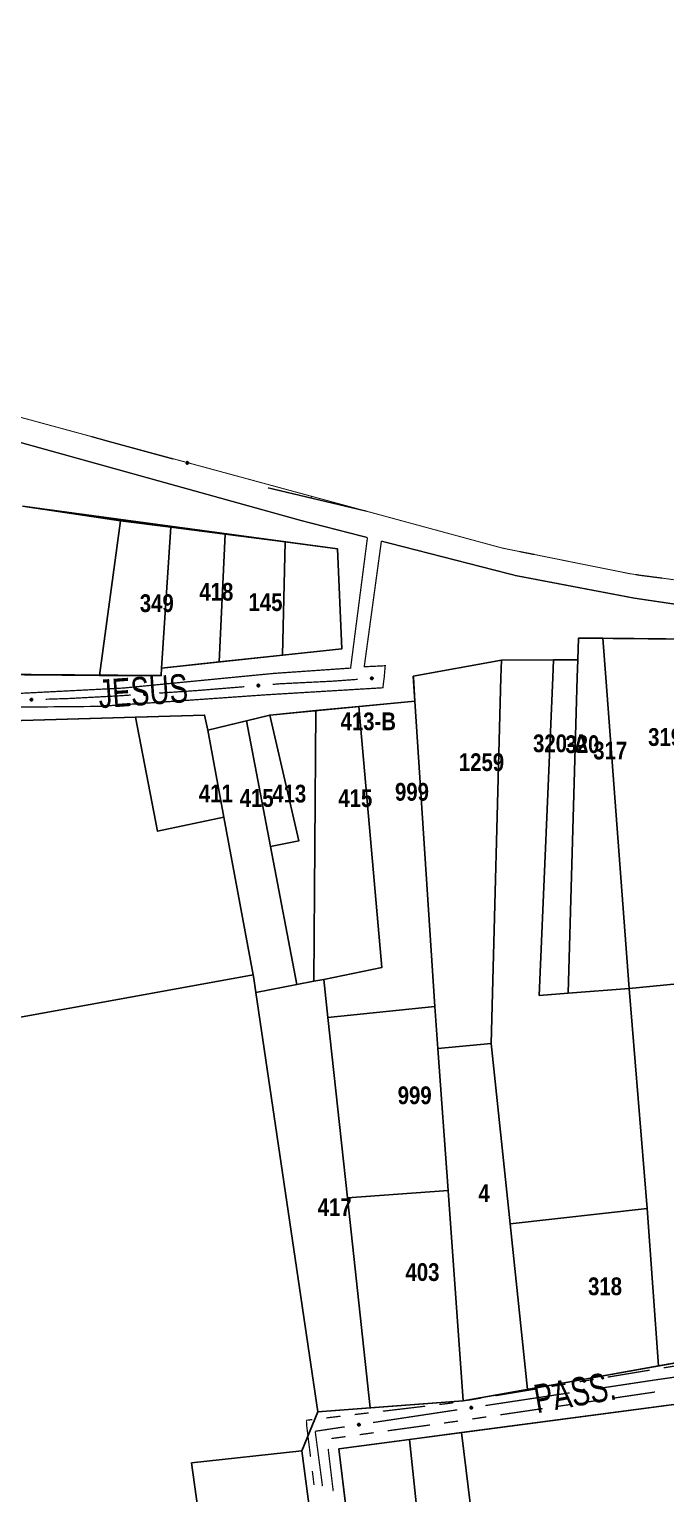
# Model space of a CAD drawing. Extents: x 203591 to 208218, y 4854879 to 4857795.
# Drawn here: x 204418.1 to 204507.6, y 4855908.1 to 4856114.2 of the extents above; entities that cross this region are included whole.
import ezdxf
from ezdxf.enums import TextEntityAlignment as Align

# ---------------------------------------------------------------- set-up
doc = ezdxf.new("R2010")
doc.units = 0
doc.header["$LTSCALE"] = 1.5
doc.header["$MEASUREMENT"] = 0
doc.linetypes.add('PHANTOMX2', pattern=[5, 2.5, -0.5, 0.5, -0.5, 0.5, -0.5])
doc.linetypes.add('TRACO_25', pattern=[8, 3, -1, 1, -1, 1, -1])
for name, color, linetype in [('CD-MALHA-LOTES', 40, 'CONTINUOUS'), ('LM-LIM-SETOR-FISCAL', 7, 'CONTINUOUS'), ('RU-QUADRAS', 210, 'CONTINUOUS'), ('SV-EIXO-ROD-ESTR', 7, 'CONTINUOUS'), ('SV-EIXO-RUA-N-PAV', 6, 'CONTINUOUS'), ('SV-EST-MUNIC-PAV', 20, 'CONTINUOUS'), ('SV-RUA-NAO-PAV-S-GUIA-C-GUIA', 7, 'PHANTOMX2'), ('SV-TXT-RUA-N-PAV-S-GUIA-C-GUIA', 7, 'CONTINUOUS'), ('Th_NmrPorta', 7, 'CONTINUOUS')]:
    doc.layers.add(name, color=color, linetype=linetype)
doc.styles.add('ARIAL', font='ARIAL.TTF')
doc.styles.get("Standard").update_dxf_attribs({"font": 'swisscbo.ttf'})
doc.linetypes.add('Limite', pattern='A,20,-3,[130,ltypeshp.shx,S=6.35,R=0,X=0,Y=0],-3,20', length=46)

msp = doc.modelspace()

# ---------------------------------------------------------------- linework, layer by layer
at = {"layer": 'CD-MALHA-LOTES', "linetype": 'Continuous', "flags": 128}
for points in [[(204417.08, 4856047.1), (204430.87, 4856045.07)], [(204427.92, 4856023.31), (204430.87, 4856045.07)], [(204430.87, 4856045.07), (204437.95, 4856044.16)], [(204436.65, 4856024.34), (204437.95, 4856044.16)], [(204437.95, 4856044.16), (204445.59, 4856043.17)], [(204444.75, 4856025.2), (204445.59, 4856043.17)], [(204445.59, 4856043.17), (204454.05, 4856042.08)], [(204453.69, 4856026.15), (204454.05, 4856042.08)], [(204454.05, 4856042.08), (204461.4, 4856041.13)], [(204461.4, 4856041.13), (204462.02, 4856027.03)], [(204495.23, 4856025.47), (204495.32, 4856028.52)], [(204495.32, 4856028.52), (204498.74, 4856028.53)], [(204498.74, 4856028.53), (204507.61, 4856028.44)], [(204499.16, 4856023), (204498.74, 4856028.53)], [(204453.69, 4856026.15), (204444.75, 4856025.2)], [(204462.02, 4856027.03), (204453.69, 4856026.15)], [(204472.08, 4856023.18), (204484.48, 4856025.43)], [(204484.42, 4856023), (204484.48, 4856025.43)], [(204484.48, 4856025.43), (204491.83, 4856025.5)], [(204491.72, 4856023), (204491.83, 4856025.5)], [(204491.83, 4856025.5), (204495.23, 4856025.47)], [(204495.16, 4856023), (204495.23, 4856025.47)], [(204427.92, 4856023.31), (204412.01, 4856023.42)], [(204436.61, 4856023.28), (204427.92, 4856023.31)], [(204436.65, 4856024.34), (204436.61, 4856023.28)], [(204444.75, 4856025.2), (204436.65, 4856024.34)], [(204472.1, 4856023), (204472.08, 4856023.18)], [(204472.31, 4856019.69), (204472.1, 4856023)], [(204483.02, 4855971.5), (204484.42, 4856023)], [(204489.79, 4855978.27), (204491.72, 4856023)], [(204493.89, 4855978.59), (204495.16, 4856023)], [(204502.47, 4855979.25), (204499.16, 4856023)], [(204464.4, 4856018.93), (204472.31, 4856019.69)], [(204475.13, 4855976.72), (204472.31, 4856019.69)], [(204394.47, 4856016.31), (204432.99, 4856017.43)], [(204432.99, 4856017.43), (204442.72, 4856017.72), (204443.15, 4856015.61)], [(204445.42, 4856003.35), (204436.1, 4856001.37), (204432.99, 4856017.43)], [(204448.6, 4856016.92), (204451.88, 4856017.72)], [(204451.88, 4856017.72), (204458.36, 4856018.34)], [(204451.98, 4855999.2), (204455.97, 4856000), (204451.88, 4856017.72)], [(204458.11, 4855980.25), (204458.36, 4856018.34)], [(204458.36, 4856018.34), (204464.4, 4856018.93)], [(204459.49, 4855980.52), (204467.66, 4855982.21), (204464.4, 4856018.93)], [(204443.15, 4856015.61), (204448.6, 4856016.92)], [(204445.42, 4856003.35), (204443.15, 4856015.61)], [(204451.98, 4855999.2), (204448.6, 4856016.92)], [(204449.53, 4855981.17), (204445.42, 4856003.35)], [(204455.69, 4855979.79), (204451.98, 4855999.2)], [(204449.53, 4855981.17), (204400.24, 4855972.21)], [(204449.92, 4855978.67), (204449.63, 4855980.66), (204449.53, 4855981.17)], [(204458.11, 4855980.25), (204455.69, 4855979.79)], [(204459.49, 4855980.52), (204458.11, 4855980.25)], [(204460.07, 4855975.15), (204459.49, 4855980.52)], [(204502.47, 4855979.25), (204512.61, 4855980.24)], [(204449.92, 4855978.67), (204455.69, 4855979.79)], [(204458.65, 4855919.65), (204449.92, 4855978.67)], [(204493.89, 4855978.59), (204489.79, 4855978.27)], [(204502.47, 4855979.25), (204493.89, 4855978.59)], [(204505, 4855948.26), (204502.47, 4855979.25)], [(204460.07, 4855975.15), (204475.13, 4855976.72)], [(204475.55, 4855970.78), (204475.13, 4855976.72)], [(204462.82, 4855949.78), (204460.07, 4855975.15)], [(204475.55, 4855970.78), (204483.02, 4855971.5)], [(204476.97, 4855950.83), (204475.55, 4855970.78)], [(204485.69, 4855946.13), (204483.02, 4855971.5)], [(204462.82, 4855949.78), (204476.97, 4855950.83)], [(204466.02, 4855920.21), (204462.82, 4855949.78)], [(204479.08, 4855921.2), (204476.97, 4855950.83)], [(204485.69, 4855946.13), (204505, 4855948.26)], [(204506.58, 4855926.11), (204505, 4855948.26)], [(204488.13, 4855922.82), (204485.69, 4855946.13)], [(204517.96, 4855928.14), (204506.58, 4855926.11)], [(204506.58, 4855926.11), (204488.13, 4855922.82)], [(204488.13, 4855922.82), (204479.08, 4855921.2)], [(204466.02, 4855920.21), (204458.65, 4855919.65)], [(204479.08, 4855921.2), (204466.02, 4855920.21)], [(204478.88, 4855916.73), (204511.91, 4855921.1)], [(204458.65, 4855919.65), (204456.39, 4855914.16)], [(204471.56, 4855915.76), (204478.88, 4855916.73)], [(204487.61, 4855881.67), (204487.04, 4855888.8), (204482.39, 4855888.09), (204478.88, 4855916.73)], [(204456.39, 4855914.16), (204440.89, 4855912.47), (204446.15, 4855874.63)], [(204446.15, 4855874.63), (204461.25, 4855877.53), (204456.39, 4855914.16)], [(204463.78, 4855896.63), (204461.6, 4855914.44), (204471.56, 4855915.76)], [(204473.44, 4855897.93), (204471.56, 4855915.76)]]:
    msp.add_lwpolyline(points, dxfattribs=at)
at = {"layer": 'LM-LIM-SETOR-FISCAL', "linetype": 'Limite', "ltscale": 0.1, "const_width": 0.13, "flags": 128}
msp.add_lwpolyline([(205796.415, 4856248.315), (205682.51, 4856182.65), (205659.3, 4856170.51), (205621.44, 4856158.01), (205507.35, 4856123.37), (205407.36, 4856092.31), (205394.74, 4856089.5), (205362.25, 4856082.61), (205354.69, 4856080.34), (205337.55, 4856076.77), (205289.87, 4856073.56), (205229.36, 4856070.3), (205219.27, 4856069.56), (205147.92, 4856065.7), (205113.32, 4856064.4), (205090.92, 4856063.16), (205009.9, 4856058.92), (204851.88, 4856050.7), (204687.08, 4856042.13), (204637.14, 4856038.78), (204603.03, 4856036.66), (204553.89, 4856035.32), (204520.66, 4856035.13), (204502.57, 4856037.61), (204484.57, 4856041.23), (204412.67, 4856060.75), (204330.68, 4856083.79), (204299.16, 4856093.11), (204270.41, 4856101.78), (204253.26, 4856107.22), (204244.69, 4856110.17), (204218.41, 4856111.79), (204202.69, 4856112.17), (204189.55, 4856111.98), (204142.89, 4856109.12), (204035.38, 4856102.27), (203993.42, 4856098.93), (203985.94, 4856098.57), (203969, 4856097.51), (203907.01, 4856092.75), (203828.45, 4856087.6), (203806.83, 4856085.89), (203745.43, 4856081.58), (203724.99, 4856080.15), (203677.22, 4856076.56), (203633.71, 4856071.22), (203591.04, 4856063.51), (203660.37, 4856023.03), (203705.27, 4855996.41), (203743.77, 4855973.31), (203818.31, 4855928.72), (203887.09, 4855887.86), (203952.66, 4855848.85), (204025, 4855805.96), (204088.2, 4855766.95), (204107.49, 4855755.62), (204177.8, 4855715.26), (204283.05, 4855651.55), (204316.3, 4855629.3), (204344.05, 4855608.74), (204359.413431, 4855596.133587), (204366.73, 4855590.13), (204395.58, 4855561.78), (204414.87, 4855540.12), (204436.53, 4855514.57), (204458.95, 4855485.04), (204486.36, 4855444.86), (204505.82, 4855416.26), (204534.16, 4855377.59), (204568.85, 4855328.27), (204604.98, 4855276.24), (204637.1, 4855229.79), (204661.77, 4855193.9), (204679.77, 4855167.91), (204703.32, 4855133.45), (204736.81, 4855084.64), (204752.67, 4855062.31), (204783.23, 4855019.37), (204803.12, 4854991.18), (204834.249649, 4854948.199642), (204845.64, 4854959.83), (204876.75, 4854964.71), (204914.35, 4854970.84), (204996.87, 4854983.31), (205090.66, 4854997.71), (205105.98, 4854999.94), (205187.94, 4855012.05), (205245.94, 4855021.11), (205272.68, 4855025.85), (205289.82, 4855028.52), (205353.63, 4855038.1), (205379.87, 4855044.32), (205380.17, 4855053.59), (205399.55, 4855054.95), (205426.54, 4855056.03), (205437.99, 4855056.62), (205499.63, 4855060.67), (205539.31, 4855063.19), (205567.09, 4855064.98), (205582.41, 4855066.09), (205635.91, 4855070), (205692.95, 4855073.42), (205739.37, 4855076.32), (205755.85, 4855076.88), (205779.09, 4855078.91), (205796.39, 4855080.33), (205832.27, 4855082.2), (205855.36, 4855083.58), (205884.96, 4855084.97), (205904.85, 4855085.43), (205945.85, 4855088.06), (205975.45, 4855089.94), (205990.04, 4855090.61), (206010.45, 4855091.62), (206021.42, 4855091.93), (206022.38, 4855094.63), (206023.19, 4855099.07), (206023.73, 4855105.32), (206023.73, 4855114.57), (206023.61, 4855122.77), (206023.73, 4855128.91), (206023.31, 4855148.74), (206059.09, 4855155.08), (206090.43, 4855139.24), (206138.56, 4855111.07), (206178.75, 4855088.19), (206206.79, 4855072.52), (206222.46, 4855062.86), (206230.38, 4855057.64), (206237.19, 4855052.51), (206245.02, 4855046.96), (206277.61, 4855028.92), (206315.11, 4855009.06), (206322.43, 4855004.94), (206334.61, 4854998.15), (206344.05, 4854991.94), (206370.01, 4854978.16), (206377.13, 4854974.52), (206383.62, 4854970.88), (206391.86, 4854965.97), (206400.96, 4854960.99), (206409.67, 4854956.24), (206418.06, 4854951.81), (206428.03, 4854946.58), (206436.74, 4854941.99), (206446.39, 4854936.45), (206454.94, 4854931.86), (206463.33, 4854927.27), (206473.94, 4854921.41), (206483.44, 4854916.66), (206493.49, 4854911.28), (206502.2, 4854906.53), (206509.16, 4854902.73), (206517.55, 4854899.17), (206528.48, 4854896), (206549.69, 4854889.67), (206564.41, 4854883.97), (206567.2, 4854879.08), (206570.83, 4854883.26), (206576.05, 4854891.17), (206582.86, 4854902.57), (206588.24, 4854910.17), (206594.1, 4854919.67), (206601.38, 4854929.09), (206611.99, 4854937.95), (206625.76, 4854949.98), (206640.32, 4854965.18), (206646.34, 4854973.73), (206650.93, 4854980.7), (206656.31, 4854989.4), (206659.8, 4854993.84), (206666.37, 4855000.56), (206674.91, 4855008.32), (206682.51, 4855016.24), (206687.1, 4855021.3), (206689.8, 4855026.21), (206695.97, 4855035.87), (206702.46, 4855046.95), (206709.74, 4855060.01), (206715.44, 4855068.88), (206721.77, 4855075.21), (206727.79, 4855082.65), (206732.22, 4855088.66), (206736.5, 4855097.05), (206739.58, 4855106.79), (206740.85, 4855116.29), (206741.17, 4855125.63), (206741.64, 4855134.02), (206741.17, 4855142.09), (206742.12, 4855150.72), (206742.75, 4855160.06), (206742.43, 4855173.36), (206743.07, 4855183.81), (206745.76, 4855192.36), (206748.45, 4855197.74), (206758.11, 4855205.5), (206768.24, 4855208.82), (206775.2, 4855210.56), (206778.84, 4855212.3), (206783.44, 4855216.26), (206786.6, 4855221.64), (206789.29, 4855225.29), (206792.14, 4855229.4), (206795.63, 4855232.73), (206801.01, 4855234.47), (206808.45, 4855236.21), (206816.52, 4855237.63), (206822.22, 4855240.17), (206827.6, 4855242.54), (206831.4, 4855244.28), (206836.63, 4855244.44), (206839.95, 4855243.97), (206842.19, 4855243.65), (206845.62, 4855240.46), (206849.62, 4855235.99), (206854.58, 4855232.12), (206859.64, 4855229.78), (206864.76, 4855227.39), (206870.2, 4855225.04), (206874.73, 4855222.3), (206878.92, 4855219.29), (206882.98, 4855215.83), (206887.98, 4855212.7), (206893.95, 4855209.85), (206900.29, 4855207.85), (206907.15, 4855206.19), (206913.73, 4855205.04), (206920.81, 4855203.6), (206927.56, 4855201.94), (206933.6, 4855200.48), (206939.89, 4855199.17), (206945.67, 4855197.5), (206951.88, 4855196.77), (206955.646692, 4855197.169441), (206957.306662, 4855197.34315), (206961.862616, 4855199.664984), (206966.527907, 4855198.429918), (206972.051755, 4855197.762708), (206977.408644, 4855196.392723), (206983.226231, 4855195.866614), (206988.517313, 4855195.575902), (206994.381656, 4855194.986132), (206999.439545, 4855194.39722), (207005.614593, 4855193.621657), (207012.363297, 4855193.601324), (207017.572169, 4855195.36525), (207023.03395, 4855199.405412), (207027.732957, 4855202.047994), (207032.274552, 4855204.906141), (207036.833943, 4855207.976499), (207041.709791, 4855210.664404), (207047.645836, 4855212.460922), (207053.627362, 4855214.050921), (207060.025663, 4855216.416757), (207065.622577, 4855219.182648), (207071.297192, 4855222.28006), (207076.000549, 4855226.442043), (207079.81713, 4855231.025691), (207081.103271, 4855236.760794), (207082.59759, 4855241.307754), (207088.023389, 4855243.939561), (207090.578395, 4855249.590665), (207089.808985, 4855256.17649), (207088.296416, 4855261.394437), (207091.682817, 4855264.782116), (207096.437455, 4855266.14688), (207101.10609, 4855269.633922), (207105.023599, 4855274.180832), (207109.741577, 4855275.556417), (207115.560457, 4855275.105675), (207120.834136, 4855274.222138), (207125.843848, 4855273.366924), (207131.736831, 4855271.630579), (207137.125757, 4855270.101991), (207140.28442, 4855270.079902), (207149.515925, 4855272.920652), (207159.750695, 4855279.150512), (207168.205506, 4855287.160332), (207178.440276, 4855293.835183), (207190.455007, 4855299.175063), (207198.909818, 4855306.294903), (207210.479558, 4855312.524764), (207226.054209, 4855320.312089), (207238.95892, 4855331.88183), (207248.7487, 4855350.571411), (207250.973651, 4855379.940753), (207256.758521, 4855404.860194), (207263.433371, 4855423.994765), (207271.888182, 4855446.689256), (207282.567942, 4855472.943668), (207294.805168, 4855494.970674), (207326.84445, 4855524.340016), (207365.558582, 4855558.159258), (207387.072345, 4855586.866424), (207407.157013, 4855615.155159), (207422.962295, 4855638.924947), (207434.532036, 4855666.069339), (207438.091956, 4855689.65381), (207436.311996, 4855734.152813), (207437.646966, 4855776.64936), (207435.867006, 4855804.683732), (207437.201976, 4855838.502973), (207442.986846, 4855862.087445), (207450.106687, 4855888.786846), (207460.341457, 4855908.811397), (207484.893222, 4855935.842551), (207514.888754, 4855951.474025), (207555.868566, 4855955.698748), (207618.394465, 4855944.291996), (207657.684388, 4855935.842551), (207679.230475, 4855930.772883), (207701.081061, 4855927.500978), (207727.335472, 4855933.285849), (207757.594794, 4855943.075629), (207797.198906, 4855948.41551), (207840.362939, 4855943.520619), (207880.857031, 4855931.060899), (207908.46854, 4855922.081144), (207928.081857, 4855916.750273), (207978.978222, 4855907.32502), (207988.919986, 4855905.773418), (208022.363859, 4855902.136547), (208058.853041, 4855901.246567), (208090.002343, 4855903.026527), (208114.955167, 4855908.683361), (208130.682304, 4855913.813432), (208161.847626, 4855928.407512), (208188.891822, 4855948.61949), (208218.286591, 4855981.057933), (208187.445907, 4855991.449903), (208165.321069, 4856010.222493), (208159.224361, 4856022.94), (208156.58974, 4856039.12589), (208148.685879, 4856065.472094), (208141.72335, 4856085.385589), (208131.121743, 4856100.600365), (208114.978287, 4856123.563692), (208106.091421, 4856139.449948), (208093.205298, 4856162.116022), (208084.73682, 4856199.326829), (208076.797221, 4856229.27502), (208073.616124, 4856257.1496), (208067.838157, 4856284.431712), (208065.021572, 4856320.096316), (208063.518292, 4856367.226456), (208062.416051, 4856397.165935), (208051.054374, 4856419.94066), (208041.168955, 4856425.250761), (208034.147983, 4856457.455812), (208021.67975, 4856492.348298), (208031.159526, 4856541.689942), (208020.976111, 4856586.808408), (208019.467809, 4856600.268866), (208028.327718, 4856624.553543), (208027.926294, 4856671.90573), (208026.162133, 4856750.628679), (208030.440265, 4856795.701991), (208034.406877, 4856848.418794), (208036.125381, 4856871.257936), (208022.299519, 4856927.922659), (208010.560024, 4856953.886397), (208008.303255, 4856989.771934), (207999.795743, 4857038.357717), (207992.204293, 4857055.360826), (207973.187812, 4857100.767903), (207964.482023, 4857136.653753), (207955.32649, 4857174.790688), (207947.06, 4857205.66), (207936.24, 4857242.09), (207927.67, 4857273.58), (207918.98, 4857320.37), (207891.61, 4857379.79), (207864.78, 4857442.58), (207832.53, 4857508.13), (207814.62, 4857556.12), (207809.96, 4857575.68), (207785.03, 4857617.04), (207772.89, 4857638.07), (207748.63, 4857685.56), (207726.14, 4857726.05), (207670.54, 4857791.94), (207637.716929, 4857752.579866), (207327.499503, 4857249.046871), (207320.676618, 4857251.493261), (207314.080136, 4857253.877844), (207301.63279, 4857226.347664), (207278.712679, 4857178.433894), (207276.5774, 4857174.787641), (207262.892453, 4857152.57806), (207252.462304, 4857134.399802), (207240.885989, 4857115.917861), (207229.906692, 4857098.269253), (207214.91377, 4857077.033986), (207202.397592, 4857060.643753), (207187.795384, 4857042.763498), (207183.851205, 4857038.068132), (207172.84771, 4857025.964287), (207149.87276, 4857002.228535), (207122.979462, 4856978.24558), (207115.279823, 4856971.792429), (207096.554824, 4856956.721089), (207093.179038, 4856954.256239), (207063.969674, 4856931.265115), (207039.009706, 4856911.05036), (207002.55255, 4856880.952023), (206995.622513, 4856875.427191), (206955.697742, 4856843.197587), (206925.76, 4856819.17), (206889.95, 4856790.29), (206863.87, 4856769.12), (206847.05, 4856755.62), (206812.934473, 4856729.478313), (206791.2, 4856713), (206771.48, 4856697.98), (206751.62, 4856684.07), (206724.81, 4856665.42), (206695.34, 4856644.45), (206670.42, 4856628.03), (206663.08, 4856623.07), (206633.21, 4856602.21), (206600.85, 4856580.16), (206591.4, 4856573.83), (206573.31, 4856561.53), (206563.13, 4856555.38), (206553.22, 4856549.54), (206544.9, 4856545.03), (206536.19, 4856541.04), (206524.84, 4856536.19), (206513.22, 4856531.58), (206498.3, 4856526.31), (206481.81, 4856521.39), (206460.98, 4856515.61), (206436.55, 4856509.25), (206404.85, 4856501.32), (206376.503498, 4856494.172169), (206338.854515, 4856484.264542), (206332.61, 4856481.61), (206321.41, 4856478.45), (206309.98, 4856474.91), (206297.27, 4856470.73), (206283.09, 4856465.93), (206265.98, 4856460.4), (206237.37, 4856450.17), (206227.79, 4856446.64), (206207.64, 4856438.98), (206187.88, 4856431.02), (206170.1, 4856423.58), (206145.59, 4856412.49), (206123.09, 4856402.3), (206095.56, 4856389.84), (206084.72388, 4856385.188271), (206064.4, 4856375.95), (206043.92, 4856366.69), (206002.95, 4856348.23), (205973.98, 4856334.81), (205918.83, 4856309.59), (205889.94, 4856296.39), (205871.28, 4856287.81), (205863.09, 4856283.51), (205834.67, 4856269.04), (205796.415, 4856248.315)], dxfattribs=at)
at = {"layer": 'RU-QUADRAS', "color": 6, "linetype": 'Continuous'}
for points in [[(204417.08, 4856047.1), (204461.4, 4856041.13), (204462.02, 4856027.03), (204436.65, 4856024.34), (204436.61, 4856023.28), (204357.19, 4856023.89)], [(204394.47, 4856016.31), (204442.72, 4856017.72), (204443.15, 4856015.61), (204451.88, 4856017.72), (204472.31, 4856019.69), (204472.08, 4856023.18), (204484.48, 4856025.43), (204495.23, 4856025.47), (204495.32, 4856028.52), (204573.65, 4856027.77)], [(204584.04, 4855895.14), (204465.97, 4855878.65), (204461.6, 4855914.44), (204610.53, 4855934.17)], [(204531.98, 4855930.64), (204479.08, 4855921.2), (204458.65, 4855919.65), (204456.39, 4855914.16), (204461.25, 4855877.53)]]:
    msp.add_lwpolyline(points, dxfattribs=at)
at = {"layer": 'SV-EIXO-ROD-ESTR', "const_width": 0.18, "flags": 128}
for points in [[(204426.771968, 4856056.921482), (204428.697097, 4856056.379376)], [(204428.697097, 4856056.379376), (204429.05, 4856056.28)], [(204429.05, 4856056.28), (204438.343705, 4856053.744473)], [(204451.616856, 4856049.706085), (204465.374146, 4856046.440839)], [(204457.638518, 4856048.480425), (204457.86, 4856048.42)], [(204465.374146, 4856046.440839), (204465.449282, 4856046.421049)], [(204487.055821, 4856040.730074), (204487.17, 4856040.7)], [(204487.17, 4856040.7), (204489.01627, 4856040.3354)], [(204489.01627, 4856040.3354), (204489.127841, 4856040.313368)], [(204503.378515, 4856037.499159), (204503.83, 4856037.41)], [(204503.83, 4856037.41), (204506.348965, 4856037.085378)], [(204506.348965, 4856037.085378), (204507.146271, 4856036.982628)]]:
    msp.add_lwpolyline(points, dxfattribs=at)
at = {"layer": 'SV-EIXO-ROD-ESTR', "flags": 128}
msp.add_lwpolyline([(204440.163545, 4856053.362085), (204440.205664, 4856053.386946), (204440.246946, 4856053.3997), (204440.28444, 4856053.400427), (204440.317739, 4856053.39243), (204440.350885, 4856053.380413), (204440.381629, 4856053.360923), (204440.410961, 4856053.331734), (204440.436196, 4856053.289659), (204440.446482, 4856053.24651), (204440.449162, 4856053.20979), (204440.442823, 4856053.174587), (204440.430609, 4856053.142583), (204440.409308, 4856053.111317), (204440.379437, 4856053.081882), (204440.336515, 4856053.05753), (204440.295957, 4856053.045304), (204440.259673, 4856053.045553), (204440.224323, 4856053.05215), (204440.190631, 4856053.064824), (204440.160562, 4856053.084129), (204440.130978, 4856053.114258), (204440.107505, 4856053.156941), (204440.094849, 4856053.197254), (204440.094588, 4856053.233532), (204440.101867, 4856053.268188), (204440.113516, 4856053.301579), (204440.13182, 4856053.3333), (204440.163545, 4856053.362085)], close=True, dxfattribs=at)
for points in [[(204440.094588, 4856053.233532), (204440.442823, 4856053.174587)], [(204440.094849, 4856053.197254), (204440.430609, 4856053.142583)], [(204440.097865, 4856053.213737), (204440.433672, 4856053.158896)], [(204440.10062, 4856053.24976), (204440.443608, 4856053.19013)], [(204440.101867, 4856053.268188), (204440.449162, 4856053.20979)], [(204440.103007, 4856053.17556), (204440.415119, 4856053.127183)], [(204440.107505, 4856053.156941), (204440.409308, 4856053.111317)], [(204440.111634, 4856053.284944), (204440.443492, 4856053.23118)], [(204440.113516, 4856053.301579), (204440.446482, 4856053.24651)], [(204440.123349, 4856053.136065), (204440.391301, 4856053.096907)], [(204440.127194, 4856053.316058), (204440.437033, 4856053.269716)], [(204440.130978, 4856053.114258), (204440.379437, 4856053.081882)], [(204440.13182, 4856053.3333), (204440.436196, 4856053.289659)], [(204440.148021, 4856053.345736), (204440.419683, 4856053.309809)], [(204440.151709, 4856053.10004), (204440.35037, 4856053.0713)], [(204440.160562, 4856053.084129), (204440.336515, 4856053.05753)], [(204440.163545, 4856053.362085), (204440.410961, 4856053.331734)], [(204440.17995, 4856053.073948), (204440.309917, 4856053.052634)], [(204440.187038, 4856053.374694), (204440.389049, 4856053.347869)], [(204440.190631, 4856053.064824), (204440.295957, 4856053.045304)], [(204440.205664, 4856053.386946), (204440.381629, 4856053.360923)], [(204440.229166, 4856053.394318), (204440.357457, 4856053.372046)], [(204440.246946, 4856053.3997), (204440.350885, 4856053.380413)]]:
    msp.add_lwpolyline(points, dxfattribs=at)
at = {"layer": 'SV-EIXO-RUA-N-PAV', "const_width": 0.18, "flags": 128}
for points in [[(204436.325373, 4856020.80842), (204441.313896, 4856021.147008)], [(204441.313896, 4856021.147008), (204441.8, 4856021.18)], [(204441.8, 4856021.18), (204448.291204, 4856021.709665)], [(204452.277954, 4856022.034973), (204453.274641, 4856022.1163)], [(204453.274641, 4856022.1163), (204453.32, 4856022.12)], [(204453.32, 4856022.12), (204460.265883, 4856022.465894)], [(204460.265883, 4856022.465894), (204460.75, 4856022.49)], [(204460.75, 4856022.49), (204464.255902, 4856022.746648)], [(204420.350009, 4856019.946041), (204423.34853, 4856020.04022)], [(204423.34853, 4856020.04022), (204423.66, 4856020.05)], [(204423.66, 4856020.05), (204430.338791, 4856020.407962)], [(204430.338791, 4856020.407962), (204430.75, 4856020.43)], [(204430.75, 4856020.43), (204432.334555, 4856020.537549)], [(204506.33, 4855924.18), (204498.039578, 4855922.927378)], [(204506.939295, 4855924.267042), (204506.33, 4855924.18)], [(204509.909144, 4855924.691306), (204506.939295, 4855924.267042)], [(204494.084469, 4855922.329791), (204482.219141, 4855920.537027)], [(204478.264032, 4855919.939439), (204466.398705, 4855918.146676)], [(204458.488486, 4855916.9515), (204458.28, 4855916.92)], [(204458.28, 4855916.92), (204459.30242, 4855909.198246)], [(204462.443595, 4855917.549088), (204458.488486, 4855916.9515)]]:
    msp.add_lwpolyline(points, dxfattribs=at)
at = {"layer": 'SV-EIXO-RUA-N-PAV', "flags": 128}
for points in [[(204450.132422, 4856021.97035), (204450.163547, 4856022.008076), (204450.198011, 4856022.034135), (204450.233013, 4856022.047596), (204450.267044, 4856022.051427), (204450.302301, 4856022.051424), (204450.337847, 4856022.043579), (204450.37537, 4856022.026133), (204450.413434, 4856021.995176), (204450.437808, 4856021.958115), (204450.452841, 4856021.924507), (204450.458879, 4856021.889251), (204450.458302, 4856021.855001), (204450.448932, 4856021.818347), (204450.430881, 4856021.780494), (204450.398826, 4856021.742972), (204450.364862, 4856021.717656), (204450.330666, 4856021.705525), (204450.295184, 4856021.69968), (204450.259189, 4856021.700114), (204450.224341, 4856021.708016), (204450.186261, 4856021.72626), (204450.149647, 4856021.758388), (204450.124011, 4856021.791975), (204450.111402, 4856021.825992), (204450.106434, 4856021.861054), (204450.106007, 4856021.896417), (204450.112406, 4856021.932476), (204450.132422, 4856021.97035)], [(204466.099231, 4856022.991963), (204466.130669, 4856023.029429), (204466.16535, 4856023.0552), (204466.200463, 4856023.068368), (204466.234525, 4856023.071915), (204466.26978, 4856023.071618), (204466.30526, 4856023.063476), (204466.342636, 4856023.045718), (204466.38044, 4856023.014444), (204466.404505, 4856022.977182), (204466.419257, 4856022.943449), (204466.425, 4856022.908144), (204466.424138, 4856022.8739), (204466.414462, 4856022.837326), (204466.396096, 4856022.799624), (204466.363729, 4856022.762372), (204466.329555, 4856022.73734), (204466.295259, 4856022.725494), (204466.259729, 4856022.719945), (204466.223739, 4856022.72068), (204466.188958, 4856022.728872), (204466.151032, 4856022.747433), (204466.114687, 4856022.779866), (204466.089332, 4856022.813665), (204466.077008, 4856022.847786), (204466.072333, 4856022.882889), (204466.0722, 4856022.918253), (204466.078899, 4856022.954258), (204466.099231, 4856022.991963)], [(204418.203929, 4856019.98877), (204418.236902, 4856020.024893), (204418.272626, 4856020.049197), (204418.308257, 4856020.060891), (204418.342437, 4856020.063015), (204418.37765, 4856020.06125), (204418.412759, 4856020.051637), (204418.449363, 4856020.032337), (204418.485831, 4856019.999515), (204418.508322, 4856019.961283), (204418.521656, 4856019.926964), (204418.525923, 4856019.891451), (204418.523635, 4856019.857272), (204418.512444, 4856019.821133), (204418.492523, 4856019.784229), (204418.458632, 4856019.748358), (204418.423445, 4856019.724771), (204418.388685, 4856019.714365), (204418.352955, 4856019.710301), (204418.317027, 4856019.712535), (204418.282618, 4856019.722169), (204418.245498, 4856019.742294), (204418.210535, 4856019.776213), (204418.18661, 4856019.811039), (204418.175719, 4856019.845644), (204418.17251, 4856019.880911), (204418.173851, 4856019.91625), (204418.182045, 4856019.951945), (204418.203929, 4856019.98877)], [(204434.179159, 4856020.773083), (204434.210796, 4856020.810381), (204434.245613, 4856020.835967), (204434.280795, 4856020.848949), (204434.314875, 4856020.852315), (204434.350129, 4856020.851831), (204434.385564, 4856020.843502), (204434.422846, 4856020.825545), (204434.460484, 4856020.794071), (204434.48435, 4856020.756682), (204434.498923, 4856020.722871), (204434.504479, 4856020.687536), (204434.503435, 4856020.653297), (204434.493566, 4856020.616775), (204434.474999, 4856020.579171), (204434.442436, 4856020.542091), (204434.40813, 4856020.517241), (204434.373771, 4856020.505577), (204434.338212, 4856020.500217), (204434.302227, 4856020.501142), (204434.26749, 4856020.509519), (204434.229662, 4856020.528281), (204434.19349, 4856020.560906), (204434.168314, 4856020.594839), (204434.156172, 4856020.629025), (204434.151683, 4856020.664152), (204434.151738, 4856020.699517), (204434.158628, 4856020.735486), (204434.179159, 4856020.773083)], [(204496.220537, 4855922.541205), (204496.192069, 4855922.501435), (204496.15947, 4855922.473077), (204496.125473, 4855922.45725), (204496.091784, 4855922.451098), (204496.05661, 4855922.448686), (204496.02061, 4855922.454078), (204495.98198, 4855922.468914), (204495.941886, 4855922.497191), (204495.91503, 4855922.532495), (204495.89773, 4855922.564995), (204495.889293, 4855922.599755), (204495.887522, 4855922.633964), (204495.89436, 4855922.671173), (204495.909776, 4855922.710174), (204495.939186, 4855922.749803), (204495.971336, 4855922.777385), (204496.004621, 4855922.79183), (204496.03962, 4855922.800092), (204496.07556, 4855922.802124), (204496.110867, 4855922.796627), (204496.150107, 4855922.781034), (204496.188836, 4855922.751489), (204496.216712, 4855922.719737), (204496.231621, 4855922.686663), (204496.238978, 4855922.652023), (204496.241826, 4855922.616773), (204496.237913, 4855922.58036), (204496.220537, 4855922.541205)], [(204480.4001, 4855920.150853), (204480.371632, 4855920.111084), (204480.339033, 4855920.082726), (204480.305036, 4855920.066899), (204480.271347, 4855920.060747), (204480.236173, 4855920.058335), (204480.200173, 4855920.063727), (204480.161543, 4855920.078562), (204480.121449, 4855920.10684), (204480.094593, 4855920.142144), (204480.077293, 4855920.174644), (204480.068856, 4855920.209404), (204480.067085, 4855920.243613), (204480.073923, 4855920.280822), (204480.089339, 4855920.319823), (204480.118749, 4855920.359451), (204480.150899, 4855920.387034), (204480.184185, 4855920.401479), (204480.219183, 4855920.40974), (204480.255123, 4855920.411772), (204480.29043, 4855920.406276), (204480.32967, 4855920.390683), (204480.368399, 4855920.361137), (204480.396275, 4855920.329386), (204480.411184, 4855920.296312), (204480.418541, 4855920.261672), (204480.42139, 4855920.226422), (204480.417476, 4855920.190009), (204480.4001, 4855920.150853)], [(204464.579664, 4855917.760502), (204464.551196, 4855917.720733), (204464.518596, 4855917.692374), (204464.484599, 4855917.676548), (204464.45091, 4855917.670396), (204464.415736, 4855917.667983), (204464.379736, 4855917.673376), (204464.341106, 4855917.688211), (204464.301012, 4855917.716488), (204464.274156, 4855917.751792), (204464.256857, 4855917.784293), (204464.248419, 4855917.819052), (204464.246648, 4855917.853262), (204464.253486, 4855917.890471), (204464.268903, 4855917.929472), (204464.298312, 4855917.9691), (204464.330462, 4855917.996683), (204464.363748, 4855918.011128), (204464.398746, 4855918.019389), (204464.434686, 4855918.021421), (204464.469994, 4855918.015924), (204464.509233, 4855918.000332), (204464.547962, 4855917.970786), (204464.575839, 4855917.939034), (204464.590747, 4855917.90596), (204464.598105, 4855917.871321), (204464.600953, 4855917.836071), (204464.597039, 4855917.799657), (204464.579664, 4855917.760502)]]:
    msp.add_lwpolyline(points, close=True, dxfattribs=at)
for points in [[(204450.106007, 4856021.896417), (204450.437808, 4856021.958115)], [(204450.106434, 4856021.861054), (204450.452841, 4856021.924507)], [(204450.109906, 4856021.880135), (204450.440222, 4856021.942684)], [(204450.111402, 4856021.825992), (204450.458879, 4856021.889251)], [(204450.111543, 4856021.843304), (204450.45432, 4856021.904131)], [(204450.112406, 4856021.932476), (204450.413434, 4856021.995176)], [(204450.113932, 4856021.91469), (204450.421016, 4856021.976712)], [(204450.121228, 4856021.808499), (204450.455623, 4856021.87138)], [(204450.123398, 4856021.949689), (204450.391042, 4856022.008493)], [(204450.124011, 4856021.791975), (204450.458302, 4856021.855001)], [(204450.132422, 4856021.97035), (204450.37537, 4856022.026133)], [(204450.139073, 4856021.77436), (204450.448989, 4856021.835244)], [(204450.149647, 4856021.758388), (204450.448932, 4856021.818347)], [(204450.150211, 4856021.990211), (204450.349272, 4856022.033835)], [(204450.163547, 4856022.008076), (204450.337847, 4856022.043579)], [(204450.171657, 4856021.744161), (204450.436914, 4856021.798663)], [(204450.183129, 4856022.023016), (204450.311331, 4856022.045798)], [(204450.186261, 4856021.72626), (204450.430881, 4856021.780494)], [(204450.198011, 4856022.034135), (204450.302301, 4856022.051424)], [(204450.210596, 4856021.719957), (204450.407159, 4856021.760639)], [(204450.224341, 4856021.708016), (204450.398826, 4856021.742972)], [(204450.246039, 4856021.705052), (204450.375489, 4856021.729305)], [(204450.259189, 4856021.700114), (204450.364862, 4856021.717656)], [(204466.0722, 4856022.918253), (204466.404505, 4856022.977182)], [(204466.072333, 4856022.882889), (204466.419257, 4856022.943449)], [(204466.075964, 4856022.90194), (204466.406789, 4856022.961731)], [(204466.077008, 4856022.847786), (204466.425, 4856022.908144)], [(204466.077293, 4856022.865097), (204466.420565, 4856022.923062)], [(204466.078899, 4856022.954258), (204466.38044, 4856023.014444)], [(204466.080278, 4856022.93646), (204466.387869, 4856022.995918)], [(204466.086687, 4856022.830212), (204466.421595, 4856022.890301)], [(204466.089332, 4856022.813665), (204466.424138, 4856022.8739)], [(204466.090035, 4856022.971379), (204466.35816, 4856023.027948)], [(204466.099231, 4856022.991963), (204466.342636, 4856023.045718)], [(204466.104247, 4856022.795925), (204466.41466, 4856022.854221)], [(204466.114687, 4856022.779866), (204466.414462, 4856022.837326)], [(204466.117185, 4856023.011675), (204466.316603, 4856023.053637)], [(204466.130669, 4856023.029429), (204466.30526, 4856023.063476)], [(204466.136577, 4856022.765455), (204466.40228, 4856022.817742)], [(204466.150376, 4856023.044205), (204466.278763, 4856023.065917)], [(204466.151032, 4856022.747433), (204466.396096, 4856022.799624)], [(204466.16535, 4856023.0552), (204466.26978, 4856023.071618)], [(204466.175314, 4856022.740928), (204466.372209, 4856022.779968)], [(204466.188958, 4856022.728872), (204466.363729, 4856022.762372)], [(204466.210631, 4856022.725727), (204466.340279, 4856022.748899)], [(204466.223739, 4856022.72068), (204466.329555, 4856022.73734)], [(204418.17251, 4856019.880911), (204418.521656, 4856019.926964)], [(204418.173851, 4856019.91625), (204418.508322, 4856019.961283)], [(204418.175719, 4856019.845644), (204418.525923, 4856019.891451)], [(204418.176724, 4856019.862928), (204418.522114, 4856019.906541)], [(204418.176932, 4856019.899794), (204418.509961, 4856019.94575)], [(204418.182045, 4856019.951945), (204418.485831, 4856019.999515)], [(204418.18268, 4856019.934105), (204418.492481, 4856019.980696)], [(204418.184657, 4856019.827682), (204418.521778, 4856019.873765)], [(204418.18661, 4856019.811039), (204418.523635, 4856019.857272)], [(204418.193884, 4856019.968587), (204418.464133, 4856020.013935)], [(204418.200774, 4856019.792693), (204418.513345, 4856019.838005)], [(204418.203929, 4856019.98877), (204418.449363, 4856020.032337)], [(204418.210535, 4856019.776213), (204418.512444, 4856019.821133)], [(204418.222689, 4856020.007717), (204418.423682, 4856020.041334)], [(204418.231806, 4856019.760903), (204418.499457, 4856019.802074)], [(204418.236902, 4856020.024893), (204418.412759, 4856020.051637)], [(204418.245498, 4856019.742294), (204418.492523, 4856019.784229)], [(204418.257207, 4856020.038835), (204418.386387, 4856020.055179)], [(204418.269487, 4856019.734782), (204418.467838, 4856019.765586)], [(204418.272626, 4856020.049197), (204418.37765, 4856020.06125)], [(204418.282618, 4856019.722169), (204418.458632, 4856019.748358)], [(204418.30414, 4856019.718123), (204418.434641, 4856019.735874)], [(204418.317027, 4856019.712535), (204418.423445, 4856019.724771)], [(204434.151683, 4856020.664152), (204434.498923, 4856020.722871)], [(204434.151738, 4856020.699517), (204434.48435, 4856020.756682)], [(204434.155415, 4856020.683184), (204434.486553, 4856020.741219)], [(204434.156172, 4856020.629025), (204434.504479, 4856020.687536)], [(204434.156548, 4856020.646334), (204434.500124, 4856020.702478)], [(204434.158628, 4856020.735486), (204434.460484, 4856020.794071)], [(204434.159912, 4856020.717681), (204434.467814, 4856020.775506)], [(204434.165758, 4856020.6114), (204434.50098, 4856020.669712)], [(204434.168314, 4856020.594839), (204434.503435, 4856020.653297)], [(204434.169854, 4856020.752547), (204434.438276, 4856020.807693)], [(204434.179159, 4856020.773083), (204434.422846, 4856020.825545)], [(204434.183135, 4856020.57702), (204434.493853, 4856020.633669)], [(204434.19349, 4856020.560906), (204434.493566, 4856020.616775)], [(204434.197217, 4856020.792699), (204434.396855, 4856020.833602)], [(204434.210796, 4856020.810381), (204434.385564, 4856020.843502)], [(204434.215304, 4856020.54638), (204434.48128, 4856020.597256)], [(204434.229662, 4856020.528281), (204434.474999, 4856020.579171)], [(204434.230581, 4856020.825052), (204434.359081, 4856020.846083)], [(204434.245613, 4856020.835967), (204434.350129, 4856020.851831)], [(204434.253909, 4856020.521647), (204434.451009, 4856020.559642)], [(204434.26749, 4856020.509519), (204434.442436, 4856020.542091)], [(204434.289145, 4856020.506259), (204434.418915, 4856020.528743)], [(204434.302227, 4856020.501142), (204434.40813, 4856020.517241)], [(204496.216712, 4855922.719737), (204495.887522, 4855922.633964)], [(204496.231621, 4855922.686663), (204495.889293, 4855922.599755)], [(204496.22062, 4855922.703442), (204495.891316, 4855922.617806)], [(204496.188836, 4855922.751489), (204495.89436, 4855922.671173)], [(204496.232666, 4855922.669382), (204495.89486, 4855922.585222)], [(204496.200478, 4855922.736279), (204495.895461, 4855922.654313)], [(204496.238978, 4855922.652023), (204495.89773, 4855922.564995)], [(204496.165903, 4855922.764175), (204495.905002, 4855922.691635)], [(204496.150107, 4855922.781034), (204495.909776, 4855922.710174)], [(204496.236821, 4855922.632749), (204495.911565, 4855922.547725)], [(204496.241826, 4855922.616773), (204495.91503, 4855922.532495)], [(204496.125398, 4855922.785655), (204495.932082, 4855922.731607)], [(204496.235171, 4855922.598), (204495.933056, 4855922.515092)], [(204496.110867, 4855922.796627), (204495.939186, 4855922.749803)], [(204496.237913, 4855922.58036), (204495.941886, 4855922.497191)], [(204496.089017, 4855922.798099), (204495.961532, 4855922.765036)], [(204496.228125, 4855922.562435), (204495.965136, 4855922.485439)], [(204496.07556, 4855922.802124), (204495.971336, 4855922.777385)], [(204496.220537, 4855922.541205), (204495.98198, 4855922.468914)], [(204496.20415, 4855922.520172), (204496.008545, 4855922.463017)], [(204496.192069, 4855922.501435), (204496.02061, 4855922.454078)], [(204496.173556, 4855922.485189), (204496.047216, 4855922.45368)], [(204496.15947, 4855922.473077), (204496.05661, 4855922.448686)], [(204480.396275, 4855920.329386), (204480.067085, 4855920.243613)], [(204480.411184, 4855920.296312), (204480.068856, 4855920.209404)], [(204480.400183, 4855920.313091), (204480.07088, 4855920.227455)], [(204480.368399, 4855920.361137), (204480.073923, 4855920.280822)], [(204480.412229, 4855920.27903), (204480.074423, 4855920.19487)], [(204480.380042, 4855920.345928), (204480.075024, 4855920.263961)], [(204480.418541, 4855920.261672), (204480.077293, 4855920.174644)], [(204480.345466, 4855920.373824), (204480.084565, 4855920.301283)], [(204480.32967, 4855920.390683), (204480.089339, 4855920.319823)], [(204480.416384, 4855920.242398), (204480.091128, 4855920.157374)], [(204480.42139, 4855920.226422), (204480.094593, 4855920.142144)], [(204480.304961, 4855920.395304), (204480.111646, 4855920.341255)], [(204480.414735, 4855920.207648), (204480.112619, 4855920.124741)], [(204480.29043, 4855920.406276), (204480.118749, 4855920.359451)], [(204480.417476, 4855920.190009), (204480.121449, 4855920.10684)], [(204480.26858, 4855920.407747), (204480.141095, 4855920.374685)], [(204480.407688, 4855920.172084), (204480.1447, 4855920.095088)], [(204480.255123, 4855920.411772), (204480.150899, 4855920.387034)], [(204480.4001, 4855920.150853), (204480.161543, 4855920.078562)], [(204480.383714, 4855920.129821), (204480.188108, 4855920.072666)], [(204480.371632, 4855920.111084), (204480.200173, 4855920.063727)], [(204480.353119, 4855920.094838), (204480.226779, 4855920.063329)], [(204480.339033, 4855920.082726), (204480.236173, 4855920.058335)], [(204464.575839, 4855917.939034), (204464.246648, 4855917.853262)], [(204464.590747, 4855917.90596), (204464.248419, 4855917.819052)], [(204464.579746, 4855917.922739), (204464.250443, 4855917.837104)], [(204464.547962, 4855917.970786), (204464.253486, 4855917.890471)], [(204464.591793, 4855917.888679), (204464.253986, 4855917.804519)], [(204464.559605, 4855917.955576), (204464.254587, 4855917.87361)], [(204464.598105, 4855917.871321), (204464.256857, 4855917.784293)], [(204464.52503, 4855917.983473), (204464.264128, 4855917.910932)], [(204464.509233, 4855918.000332), (204464.268903, 4855917.929472)], [(204464.595947, 4855917.852047), (204464.270692, 4855917.767023)], [(204464.600953, 4855917.836071), (204464.274156, 4855917.751792)], [(204464.484524, 4855918.004953), (204464.291209, 4855917.950904)], [(204464.594298, 4855917.817297), (204464.292182, 4855917.734389)], [(204464.469994, 4855918.015924), (204464.298312, 4855917.9691)], [(204464.597039, 4855917.799657), (204464.301012, 4855917.716488)], [(204464.448144, 4855918.017396), (204464.320658, 4855917.984334)], [(204464.587251, 4855917.781732), (204464.324263, 4855917.704736)], [(204464.434686, 4855918.021421), (204464.330462, 4855917.996683)], [(204464.579664, 4855917.760502), (204464.341106, 4855917.688211)], [(204464.563277, 4855917.73947), (204464.367671, 4855917.682315)], [(204464.551196, 4855917.720733), (204464.379736, 4855917.673376)], [(204464.532682, 4855917.704487), (204464.406342, 4855917.672978)], [(204464.518596, 4855917.692374), (204464.415736, 4855917.667983)]]:
    msp.add_lwpolyline(points, dxfattribs=at)
at = {"layer": 'SV-EST-MUNIC-PAV', "linetype": 'Continuous', "const_width": 0.18, "flags": 128}
for points in [[(204465.63, 4856042.7), (204456.36, 4856045.08), (204375.39, 4856067.6), (204308.57, 4856086.58), (204265.52, 4856099.88), (204258.46, 4856101.81)], [(204637.12, 4856035.02), (204624.25, 4856034.19), (204603.5, 4856033.32), (204588.85, 4856032.67), (204576.15, 4856032.35), (204566.05, 4856031.86), (204522.23, 4856031.73), (204513.86, 4856032.59), (204503.14, 4856034.18), (204486.54, 4856037.34), (204467.59, 4856042.2)]]:
    msp.add_lwpolyline(points, dxfattribs=at)
at = {"layer": 'SV-RUA-NAO-PAV-S-GUIA-C-GUIA', "linetype": 'TRACO_25', "const_width": 0.18, "flags": 128}
for points in [[(204446.66, 4856023.02), (204452.43, 4856023.58), (204463.26, 4856024.33), (204465.63, 4856042.7)], [(204467.59, 4856042.2), (204465.18, 4856024.52), (204468.13, 4856024.66), (204467.99, 4856023.02)], [(204261.7, 4856023.02), (204262.35, 4856017.68), (204263.51, 4856016.02), (204265.17, 4856015.33), (204298.22, 4856017.58), (204329.5, 4856020.24), (204361.87, 4856022.07), (204374.47, 4856022.57), (204395.3, 4856021.92), (204406.3, 4856021.18), (204416.48, 4856020.76), (204431.26, 4856021.52), (204446.66, 4856023.02)], [(204381.75, 4855967.68), (204357.41, 4855966.14), (204335.34, 4855963.19), (204306.92, 4855961.97), (204273.57, 4855960.4), (204271.32, 4855971.8), (204269.43, 4855977.16), (204268.25, 4855982.93), (204267.22, 4855988.09), (204263.39, 4856010.57), (204274.61, 4856012.32), (204304.55, 4856014.9), (204338.83, 4856016.7), (204371.82, 4856019.02), (204391.8, 4856018.76), (204408.31, 4856018.76), (204427.85, 4856018.94), (204437.97, 4856019.63), (204451.36, 4856020.57), (204467.8, 4856021.56), (204467.99, 4856023.02)]]:
    msp.add_lwpolyline(points, dxfattribs=at)
at = {"layer": 'SV-RUA-NAO-PAV-S-GUIA-C-GUIA', "const_width": 0.18, "flags": 128}
for points in [[(204495.47901, 4855923.888216), (204497.452117, 4855924.215093)], [(204499.425224, 4855924.54197), (204505.344545, 4855925.522602)], [(204507.317652, 4855925.84948), (204509.290759, 4855926.176357)], [(204483.640368, 4855921.926952), (204489.559689, 4855922.907584)], [(204491.532796, 4855923.234461), (204493.505903, 4855923.561338)], [(204506.092427, 4855922.447963), (204500.156747, 4855921.571777)], [(204467.794128, 4855919.743969), (204473.752333, 4855920.450926)], [(204475.738401, 4855920.686578), (204476.731436, 4855920.804404)], [(204476.731436, 4855920.804404), (204477.2, 4855920.86)], [(204477.2, 4855920.86), (204477.721047, 4855920.94632)], [(204479.694154, 4855921.273197), (204481.667261, 4855921.600075)], [(204490.263947, 4855920.111466), (204484.328267, 4855919.23528)], [(204494.221067, 4855920.69559), (204492.242507, 4855920.403528)], [(204498.178187, 4855921.279714), (204496.199627, 4855920.987652)], [(204457.05, 4855918.47), (204457.31, 4855918.5)], [(204457.05531, 4855918.289473), (204457.05, 4855918.47)], [(204457.07, 4855917.79), (204457.05531, 4855918.289473)], [(204457.31, 4855918.5), (204457.863785, 4855918.565708)], [(204459.849854, 4855918.80136), (204461.835922, 4855919.037013)], [(204463.821991, 4855919.272665), (204465.808059, 4855919.508317)], [(204478.06, 4855918.31), (204476.411804, 4855918.0826)], [(204478.392587, 4855918.359094), (204478.06, 4855918.31)], [(204482.349707, 4855918.943218), (204480.371147, 4855918.651156)], [(204457.131591, 4855917.293494), (204457.07, 4855917.79)], [(204457.624014, 4855913.32392), (204457.131591, 4855917.293494)], [(204462.54318, 4855916.169158), (204460.561948, 4855915.895809)], [(204466.505644, 4855916.715855), (204464.524412, 4855916.442507)], [(204474.430572, 4855917.809251), (204468.486876, 4855916.989204)], [(204460.102978, 4855914.447553), (204460.815627, 4855908.490025)], [(204458.116437, 4855909.354346), (204457.870226, 4855911.339133)]]:
    msp.add_lwpolyline(points, dxfattribs=at)

# ---------------------------------------------------------------- texts
at = {"layer": 'SV-TXT-RUA-N-PAV-S-GUIA-C-GUIA', "style": 'ARIAL', "width": 0.7}
for s, rotation, p in [('JESUS', 4, (204427.901546, 4856018.67803)), ('PASS.', 10, (204489.48, 4855919.45))]:
    msp.add_text(s, height=4, rotation=rotation, dxfattribs=at).set_placement(p)
at = {"layer": 'Th_NmrPorta', "color": 1}
for s, p in [('418', (204441.984097, 4856035.075574)), ('349', (204433.60023, 4856033.469088)), ('145', (204448.89752, 4856033.611212)), ('413-B', (204461.848257, 4856016.838482)), ('320-A', (204488.928044, 4856013.74573)), ('319', (204505.123083, 4856014.631396)), ('320', (204493.482898, 4856013.619206)), ('317', (204497.405135, 4856012.73354)), ('1259', (204478.489835, 4856011.088731)), ('411', (204441.90767, 4856006.688476)), ('415', (204447.653698, 4856006.04445)), ('413', (204452.237548, 4856006.663889)), ('415', (204461.535653, 4856006.027782)), ('999', (204469.506649, 4856006.913448)), ('999', (204469.88622, 4855964.211684)), ('4', (204481.249022, 4855950.445185)), ('417', (204458.638976, 4855948.476757)), ('403', (204470.984399, 4855939.32935)), ('318', (204496.670992, 4855937.326496))]:
    msp.add_text(s, height=2.5, dxfattribs=at).set_placement(p, align=Align.MIDDLE_LEFT)

doc.saveas('drawing.dxf')
